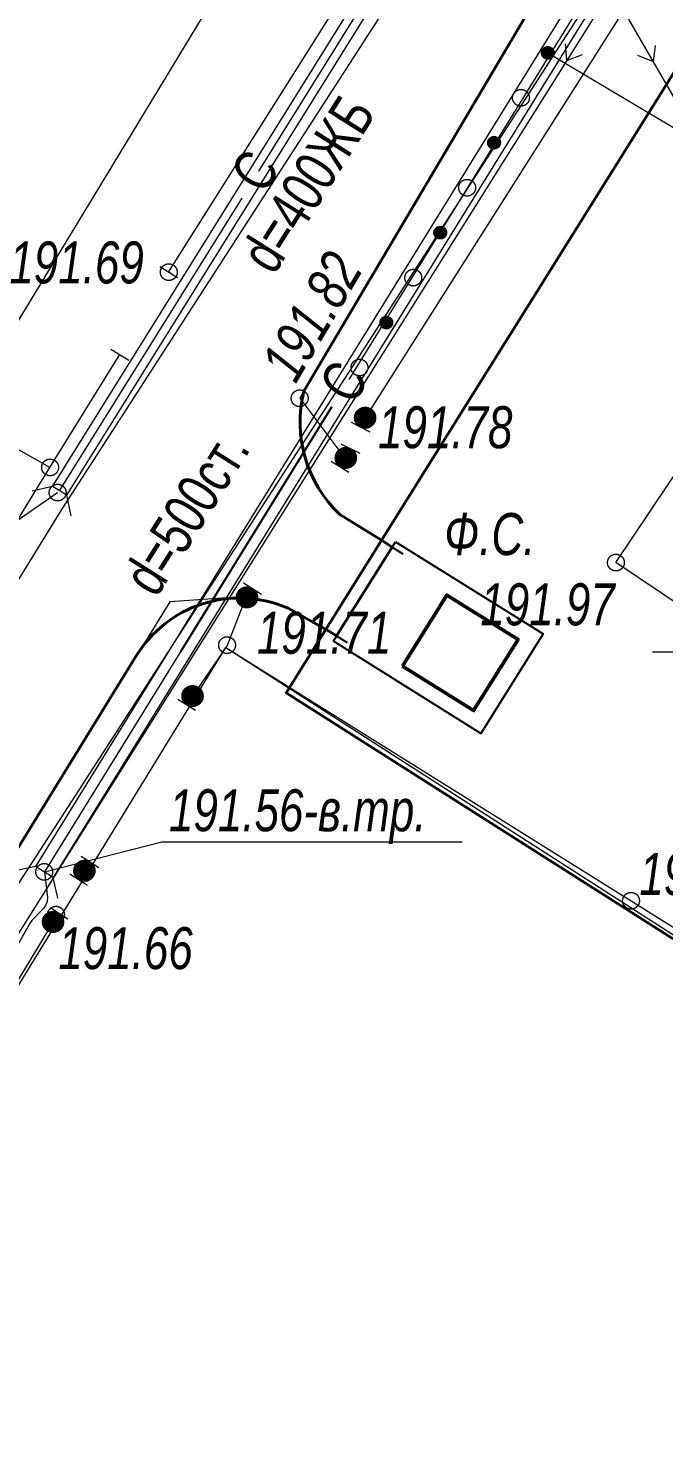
# Model space of a CAD drawing. Header units: millimetres. Extents: x -38151500 to -27467627, y -20617104 to -20349562.
# Drawn here: x -27535508 to -27520356, y -20518777 to -20485120 of the extents above; entities that cross this region are included whole.
import ezdxf
from ezdxf.xclip import XClip

# ---------------------------------------------------------------- set-up
doc = ezdxf.new("R2010")
doc.units = ezdxf.units.MM
doc.header["$MEASUREMENT"] = 0
doc.header["$XCLIPFRAME"] = 0
doc.layers.add('!!! ПОДОСНОВА', color=7, linetype='Continuous')
for name, color, linetype, lineweight in [('Новый_0-Жирная_Ном._пера__7', 7, 'Continuous', 25), ('Новый_0_Ном._пера__7', 7, 'Continuous', 25), ('Новый_ГП_БК_15.30_Ном._пера__206', 206, 'Continuous', 25), ('Новый_ГП_Граница участка_Ном._пера__1', 1, 'Continuous', 40), ('Новый_ГП_Здание сооружение_Ном._пера__22', 22, 'Continuous', 50), ('Чертеж_1_Новофедоровское_снт 28_07$0$tp_отметки_новые_Ном._пера__253', 252, 'Continuous', 18), ('Чертеж_1_Новофедоровское_снт 28_07$0$tp_растительность_Ном._пера__253', 252, 'Continuous', 18), ('Чертеж_1_Новофедоровское_снт 28_07$0$tp_трубы под дорогой_Ном._пера__253', 252, 'Continuous', 18), ('Чертеж_1_Новофедоровское_снт 28_07$0$U_ТЕКСТ_БЕЛЫЙ_Ном._пера__253', 252, 'Continuous', 18), ('Чертеж_1_Новый_ГП_Топография_Ном._пера__253', 252, 'Continuous', 18), ('Чертеж_1_Новый_Новофедоровское_снт 28_07$0$SETKA_Ном._пера__253', 252, 'Continuous', 18), ('Чертеж_1_Новый_Новофедоровское_снт 28_07$0$tp_Дороги_Ном._пера__253', 252, 'Continuous', 18), ('Чертеж_1_Новый_Новофедоровское_снт 28_07$0$tp_Здания_Ном._пера__253', 252, 'Continuous', 18), ('Чертеж_1_Новый_Новофедоровское_снт 28_07$0$tp_канавы_Ном._пера__253', 252, 'Continuous', 18), ('Чертеж_1_Новый_Новофедоровское_снт 28_07$0$tp_Контур растит_Ном._пера__253', 252, 'Continuous', 18), ('Чертеж_1_Новый_Новофедоровское_снт 28_07$0$tp_ЛЭП нн_Ном._пера__253', 252, 'Continuous', 18), ('Чертеж_1_Новый_Новофедоровское_снт 28_07$0$tp_Ограждения ДЕР_Ном._пера__253', 252, 'Continuous', 18), ('Чертеж_1_Новый_Новофедоровское_снт 28_07$0$tp_Ограждения мет_Ном._пера__253', 252, 'Continuous', 18), ('Чертеж_1_Новый_Новофедоровское_снт 28_07$0$tp_Ограждения рабица_Ном._пера__253', 252, 'Continuous', 18), ('Чертеж_1_Новый_Новофедоровское_снт 28_07$0$tp_Ограждения_Ном._пера__253', 252, 'Continuous', 18), ('Чертеж_1_Новый_Новофедоровское_снт 28_07$0$tp_Ограждения_Ном._пера__7', 7, 'Continuous', 18), ('Чертеж_1_Новый_Новофедоровское_снт 28_07$0$tp_отметки_новые_Ном._пера__253', 252, 'Continuous', 18), ('Чертеж_1_Новый_Новофедоровское_снт 28_07$0$tp_отметки_новые_Ном._пера__7', 7, 'Continuous', 18), ('Чертеж_1_Новый_Новофедоровское_снт 28_07$0$tp_растительность полоса кустов_Ном._пера__253', 252, 'Continuous', 18), ('Чертеж_1_Новый_Новофедоровское_снт 28_07$0$tp_трубы под дорогой_Ном._пера__253', 252, 'Continuous', 18), ('Чертеж_1_Новый_Новофедоровское_снт 28_07$0$U_Водосток_Ном._пера__253', 252, 'Continuous', 18), ('Чертеж_1_Новый_Новофедоровское_снт 28_07$0$U_Газопровод_Ном._пера__253', 252, 'Continuous', 18)]:
    doc.layers.add(name, color=color, linetype=linetype, lineweight=lineweight)
doc.layers.add('Новый_ГП_Дороги_проезды_Ном._пера__251', color=7, linetype='Continuous', lineweight=40, true_color=0x656565)
doc.styles.add('РЎР“Р•РќР•Р\xa0РР\xa0_РЎРўРР›Р¬_1', font='arial.ttf', dxfattribs={"width": 0.75})
doc.styles.add('РЎР“Р•РќР•Р\xa0РР\xa0_РЎРўРР›Р¬_3', font='arial.ttf', dxfattribs={"width": 0.749999})

# ---------------------------------------------------------------- blocks, each defined once
blk = doc.blocks.new('Чертеж_8_1', base_point=(10580873, 0))
at = {"layer": 'Чертеж_1_Новый_ГП_Топография_Ном._пера__253', "color": 252, "lineweight": 18, "flags": 128}
for points in [[(-27541327, -20517064), (-27541287, -20517000), (-27530800, -20499900), (-27504630, -20516708), (-27493069, -20500671), (-27483153, -20487867), (-27484907, -20480650), (-27486912, -20473503), (-27492405, -20475465), (-27495260, -20474628), (-27509531, -20465849), (-27499582, -20449640), (-27507191, -20444942), (-27548222, -20512686)], [(-27510357, -20466500), (-27490957, -20478480), (-27488487, -20474480), (-27484047, -20486530), (-27493777, -20500140), (-27492917, -20500700), (-27504277, -20516190), (-27504607, -20516730), (-27504877, -20516560), (-27529357, -20500980), (-27518677, -20483870), (-27520387, -20482750)]]:
    blk.add_lwpolyline(points, close=True, dxfattribs=at)
at = {"layer": 'Чертеж_1_Новый_Новофедоровское_снт 28_07$0$SETKA_Ном._пера__253', "color": 252, "lineweight": 18, "flags": 128}
blk.add_lwpolyline([(-27520627, -20500000), (-27517627, -20500000)], dxfattribs=at)
at = {"layer": 'Чертеж_1_Новый_Новофедоровское_снт 28_07$0$tp_Дороги_Ном._пера__253', "color": 252, "lineweight": 18, "flags": 128}
for points in [[(-27511957, -20468926), (-27512825, -20469057), (-27513454, -20469610), (-27522218, -20482398), (-27529035, -20493946), (-27528102, -20495191)], [(-27547336, -20517359), (-27546568, -20515878), (-27534709, -20496600), (-27521206, -20475671), (-27521978, -20474585)], [(-27530542, -20498698), (-27532135, -20498807), (-27542808, -20516154), (-27544573, -20518777)]]:
    blk.add_lwpolyline(points, dxfattribs=at)
at = {"layer": 'Чертеж_1_Новый_Новофедоровское_снт 28_07$0$tp_Здания_Ном._пера__253', "color": 252, "lineweight": 18, "flags": 128}
blk.add_lwpolyline([(-27516584, -20501169), (-27521501, -20497871), (-27517253, -20491538), (-27512336, -20494836)], close=True, dxfattribs=at)
at = {"layer": 'Чертеж_1_Новый_Новофедоровское_снт 28_07$0$tp_канавы_Ном._пера__253', "color": 252, "lineweight": 18, "flags": 128}
blk.add_lwpolyline([(-27535123, -20505250), (-27535050, -20505865), (-27535055, -20505955), (-27535086, -20506037), (-27535138, -20506115), (-27535204, -20506190), (-27535351, -20506336), (-27535419, -20506412), (-27535474, -20506491), (-27535888, -20507228), (-27536565, -20508392), (-27537262, -20509548), (-27538688, -20511843), (-27540114, -20514136), (-27540810, -20515288), (-27541488, -20516447), (-27541501, -20516484), (-27541503, -20516524), (-27541479, -20516603), (-27541423, -20516683), (-27541350, -20516741), (-27539489, -20517727)], dxfattribs=at)
at = {"layer": 'Чертеж_1_Новый_Новофедоровское_снт 28_07$0$tp_Контур растит_Ном._пера__253', "color": 252, "lineweight": 18, "flags": 128}
blk.add_lwpolyline([(-27523119, -20485708), (-27516987, -20489355), (-27515770, -20490273), (-27515772, -20491197), (-27516185, -20492255)], dxfattribs=at)
at = {"layer": 'Чертеж_1_Новый_Новофедоровское_снт 28_07$0$tp_ЛЭП нн_Ном._пера__253', "color": 252, "lineweight": 18, "flags": 128}
for points in [[(-27543326, -20518699), (-27542215, -20517036), (-27521602, -20484194), (-27496565, -20444066), (-27495356, -20442473)], [(-27521602, -20484194), (-27517313, -20491627)], [(-27522665, -20485888), (-27522700, -20485490)], [(-27520602, -20485926), (-27520552, -20485529)], [(-27522665, -20485888), (-27522291, -20485746)], [(-27520602, -20485926), (-27520971, -20485771)]]:
    blk.add_lwpolyline(points, dxfattribs=at)
at = {"layer": 'Чертеж_1_Новый_Новофедоровское_снт 28_07$0$tp_Ограждения ДЕР_Ном._пера__253', "color": 252, "lineweight": 18, "flags": 128}
for points in [[(-27532160, -20490939), (-27525252, -20479973)], [(-27543888, -20510128), (-27534992, -20495599), (-27533324, -20492908)], [(-27530335, -20498742), (-27530762, -20499845), (-27531592, -20501054)]]:
    blk.add_lwpolyline(points, dxfattribs=at)
at = {"layer": 'Чертеж_1_Новый_Новофедоровское_снт 28_07$0$tp_Ограждения мет_Ном._пера__253', "color": 252, "lineweight": 18, "flags": 128}
blk.add_lwpolyline([(-27534992, -20495599), (-27537279, -20494306)], dxfattribs=at)
at = {"layer": 'Чертеж_1_Новый_Новофедоровское_снт 28_07$0$tp_Ограждения рабица_Ном._пера__253', "color": 252, "lineweight": 18, "flags": 128}
for points in [[(-27514011, -20473175), (-27527342, -20494203)], [(-27530800, -20499900), (-27521137, -20505945), (-27516069, -20509117), (-27512929, -20511753), (-27511924, -20511091)], [(-27534917, -20506445), (-27541288, -20517002), (-27539038, -20518316)]]:
    blk.add_lwpolyline(points, dxfattribs=at)
at = {"layer": 'Чертеж_1_Новый_Новофедоровское_снт 28_07$0$tp_Ограждения_Ном._пера__253', "color": 252, "lineweight": 18, "flags": 128}
for points in [[(-27532371, -20490806), (-27531948, -20491072)], [(-27533535, -20492775), (-27533112, -20493041)], [(-27527812, -20494523), (-27527365, -20494747)], [(-27528052, -20495037), (-27527605, -20495261)], [(-27528286, -20495448), (-27527863, -20495714)], [(-27530373, -20498355), (-27529950, -20498621)], [(-27531940, -20501129), (-27531517, -20501395)], [(-27534249, -20504879), (-27533826, -20505145)], [(-27534518, -20505299), (-27534095, -20505565)], [(-27534989, -20506104), (-27534566, -20506370)]]:
    blk.add_lwpolyline(points, dxfattribs=at)
at = {"layer": 'Чертеж_1_Новый_Новофедоровское_снт 28_07$0$tp_Ограждения_Ном._пера__7', "color": 7, "lineweight": 18}
for p, q in [((-27527718, -20494352), (-27527235, -20494352)), ((-27527707, -20494322), (-27527244, -20494322)), ((-27527693, -20494292), (-27527258, -20494292)), ((-27527674, -20494262), (-27527279, -20494262)), ((-27527647, -20494232), (-27527306, -20494232)), ((-27527608, -20494202), (-27527345, -20494202)), ((-27527537, -20494172), (-27527417, -20494172)), ((-27527725, -20494412), (-27527226, -20494412)), ((-27527724, -20494442), (-27527229, -20494442)), ((-27527723, -20494382), (-27527229, -20494382)), ((-27527719, -20494472), (-27527233, -20494472)), ((-27527709, -20494502), (-27527242, -20494502)), ((-27527695, -20494532), (-27527257, -20494532)), ((-27527677, -20494562), (-27527276, -20494562)), ((-27527651, -20494592), (-27527302, -20494592)), ((-27527614, -20494622), (-27527339, -20494622)), ((-27527550, -20494652), (-27527400, -20494652)), ((-27528186, -20495371), (-27527687, -20495371)), ((-27528184, -20495341), (-27527690, -20495341)), ((-27528179, -20495311), (-27527696, -20495311)), ((-27528168, -20495281), (-27527705, -20495281)), ((-27528154, -20495251), (-27527719, -20495251)), ((-27528135, -20495221), (-27527740, -20495221)), ((-27528108, -20495191), (-27527767, -20495191)), ((-27528069, -20495161), (-27527806, -20495161)), ((-27527998, -20495131), (-27527878, -20495131)), ((-27528185, -20495401), (-27527690, -20495401)), ((-27528180, -20495431), (-27527694, -20495431)), ((-27528170, -20495461), (-27527703, -20495461)), ((-27528156, -20495491), (-27527718, -20495491)), ((-27528138, -20495521), (-27527737, -20495521)), ((-27528112, -20495551), (-27527763, -20495551)), ((-27528075, -20495581), (-27527800, -20495581)), ((-27528011, -20495611), (-27527861, -20495611)), ((-27530542, -20498698), (-27530043, -20498698)), ((-27530541, -20498728), (-27530046, -20498728)), ((-27530540, -20498668), (-27530046, -20498668)), ((-27530535, -20498638), (-27530052, -20498638)), ((-27530524, -20498608), (-27530061, -20498608)), ((-27530510, -20498578), (-27530075, -20498578)), ((-27530491, -20498548), (-27530096, -20498548)), ((-27530464, -20498518), (-27530123, -20498518)), ((-27530425, -20498488), (-27530162, -20498488)), ((-27530354, -20498458), (-27530234, -20498458)), ((-27530536, -20498758), (-27530050, -20498758)), ((-27530526, -20498788), (-27530059, -20498788)), ((-27530512, -20498818), (-27530074, -20498818)), ((-27530494, -20498848), (-27530093, -20498848)), ((-27530468, -20498878), (-27530119, -20498878)), ((-27530431, -20498908), (-27530156, -20498908)), ((-27530367, -20498938), (-27530217, -20498938)), ((-27531840, -20501052), (-27531341, -20501052)), ((-27531839, -20501082), (-27531344, -20501082)), ((-27531838, -20501022), (-27531344, -20501022)), ((-27531833, -20500992), (-27531350, -20500992)), ((-27531822, -20500962), (-27531359, -20500962)), ((-27531808, -20500932), (-27531373, -20500932)), ((-27531789, -20500902), (-27531394, -20500902)), ((-27531762, -20500872), (-27531421, -20500872)), ((-27531723, -20500842), (-27531460, -20500842)), ((-27531652, -20500812), (-27531532, -20500812)), ((-27531834, -20501112), (-27531348, -20501112)), ((-27531824, -20501142), (-27531357, -20501142)), ((-27531810, -20501172), (-27531372, -20501172)), ((-27531792, -20501202), (-27531391, -20501202)), ((-27531766, -20501232), (-27531417, -20501232)), ((-27531729, -20501262), (-27531454, -20501262)), ((-27531665, -20501292), (-27531515, -20501292)), ((-27534400, -20505132), (-27533937, -20505132)), ((-27534386, -20505102), (-27533951, -20505102)), ((-27534367, -20505072), (-27533972, -20505072)), ((-27534340, -20505042), (-27533999, -20505042)), ((-27534301, -20505012), (-27534038, -20505012)), ((-27534230, -20504982), (-27534110, -20504982)), ((-27534418, -20505222), (-27533919, -20505222)), ((-27534417, -20505252), (-27533922, -20505252)), ((-27534416, -20505192), (-27533922, -20505192)), ((-27534412, -20505282), (-27533926, -20505282)), ((-27534411, -20505162), (-27533928, -20505162)), ((-27534402, -20505312), (-27533935, -20505312)), ((-27534388, -20505342), (-27533950, -20505342)), ((-27534370, -20505372), (-27533969, -20505372)), ((-27534344, -20505402), (-27533995, -20505402)), ((-27534307, -20505432), (-27534032, -20505432)), ((-27534243, -20505462), (-27534093, -20505462)), ((-27535166, -20506443), (-27534667, -20506443)), ((-27535165, -20506473), (-27534670, -20506473)), ((-27535164, -20506413), (-27534670, -20506413)), ((-27535159, -20506383), (-27534676, -20506383)), ((-27535148, -20506353), (-27534685, -20506353)), ((-27535134, -20506323), (-27534699, -20506323)), ((-27535115, -20506293), (-27534720, -20506293)), ((-27535088, -20506263), (-27534747, -20506263)), ((-27535049, -20506233), (-27534786, -20506233)), ((-27534978, -20506203), (-27534858, -20506203)), ((-27535160, -20506503), (-27534674, -20506503)), ((-27535150, -20506533), (-27534683, -20506533)), ((-27535136, -20506563), (-27534698, -20506563)), ((-27535118, -20506593), (-27534717, -20506593)), ((-27535092, -20506623), (-27534743, -20506623)), ((-27535055, -20506653), (-27534780, -20506653)), ((-27534991, -20506683), (-27534841, -20506683))]:
    blk.add_line(p, q, dxfattribs=at)
for centre in [(-27527476, -20494414), (-27527937, -20495373), (-27530293, -20498700), (-27531591, -20501054), (-27534169, -20505224), (-27534917, -20506445)]:
    blk.add_circle(centre, 250, dxfattribs=at)
at = {"layer": 'Чертеж_1_Новый_Новофедоровское_снт 28_07$0$tp_отметки_новые_Ном._пера__253', "color": 252, "lineweight": 18, "flags": 128}
for points in [[(-27544972, -20498221), (-27537730, -20498221), (-27534807, -20496200)], [(-27525161, -20504540), (-27532320, -20504540), (-27535122, -20505254)]]:
    blk.add_lwpolyline(points, dxfattribs=at)
at = {"layer": 'Чертеж_1_Новый_Новофедоровское_снт 28_07$0$tp_отметки_новые_Ном._пера__7', "color": 7, "lineweight": 18}
for centre in [(-27532157, -20490940), (-27529037, -20493950), (-27527477, -20494410), (-27534987, -20495600), (-27534807, -20496200), (-27521497, -20497870), (-27530767, -20499840), (-27535127, -20505250), (-27521137, -20505940), (-27534847, -20506270)]:
    blk.add_circle(centre, 200, dxfattribs=at)
at = {"layer": 'Чертеж_1_Новый_Новофедоровское_снт 28_07$0$tp_растительность полоса кустов_Ном._пера__253', "color": 252, "lineweight": 18, "flags": 128}
for points in [[(-27523196, -20485580), (-27523268, -20485701)], [(-27523150, -20485562), (-27523263, -20485750)], [(-27523113, -20485558), (-27523248, -20485783)], [(-27523081, -20485563), (-27523229, -20485810)], [(-27523053, -20485574), (-27523206, -20485830)], [(-27523027, -20485590), (-27523180, -20485845)], [(-27523005, -20485611), (-27523150, -20485854)], [(-27522986, -20485639), (-27523118, -20485858)], [(-27522973, -20485674), (-27523079, -20485852)], [(-27522970, -20485729), (-27523030, -20485829)], [(-27524479, -20487725), (-27524552, -20487846)], [(-27524434, -20487707), (-27524546, -20487895)], [(-27524397, -20487703), (-27524531, -20487929)], [(-27524365, -20487709), (-27524512, -20487955)], [(-27524336, -20487719), (-27524489, -20487975)], [(-27524311, -20487735), (-27524463, -20487990)], [(-27524288, -20487756), (-27524434, -20488000)], [(-27524270, -20487784), (-27524401, -20488003)], [(-27524256, -20487819), (-27524363, -20487998)], [(-27524254, -20487874), (-27524314, -20487974)], [(-27525763, -20489870), (-27525836, -20489991)], [(-27525717, -20489852), (-27525830, -20490040)], [(-27525680, -20489849), (-27525815, -20490074)], [(-27525648, -20489854), (-27525796, -20490101)], [(-27525620, -20489865), (-27525773, -20490120)], [(-27525594, -20489880), (-27525747, -20490135)], [(-27525572, -20489901), (-27525718, -20490145)], [(-27525554, -20489929), (-27525685, -20490148)], [(-27525540, -20489965), (-27525647, -20490143)], [(-27525538, -20490019), (-27525598, -20490120)], [(-27527001, -20491998), (-27527113, -20492185)], [(-27526964, -20491994), (-27527099, -20492219)], [(-27526932, -20491999), (-27527080, -20492246)], [(-27527047, -20492016), (-27527119, -20492137)], [(-27526904, -20492010), (-27527057, -20492266)], [(-27526878, -20492026), (-27527031, -20492281)], [(-27526856, -20492047), (-27527001, -20492290)], [(-27526837, -20492074), (-27526968, -20492294)], [(-27526824, -20492110), (-27526930, -20492288)], [(-27526821, -20492165), (-27526881, -20492265)]]:
    blk.add_lwpolyline(points, dxfattribs=at)
at = {"layer": 'Чертеж_1_Новый_Новофедоровское_снт 28_07$0$tp_растительность полоса кустов_Ном._пера__253', "color": 252, "lineweight": 18}
for centre, radius in [((-27523119, -20485708), 150), ((-27523761, -20486781), 200), ((-27524402, -20487853), 150), ((-27525044, -20488926), 200), ((-27525686, -20489999), 150), ((-27526328, -20491071), 200), ((-27526970, -20492144), 150), ((-27527612, -20493216), 200)]:
    blk.add_circle(centre, radius, dxfattribs=at)
at = {"layer": 'Чертеж_1_Новый_Новофедоровское_снт 28_07$0$tp_трубы под дорогой_Ном._пера__253', "color": 252, "lineweight": 18, "flags": 128}
for points in [[(-27534930, -20496053), (-27524987, -20480083)], [(-27534590, -20496265), (-27524647, -20480295)], [(-27521502, -20482726), (-27535335, -20505119)], [(-27521080, -20482993), (-27534913, -20505386)], [(-27534481, -20496753), (-27534590, -20496265), (-27534930, -20496053), (-27535417, -20496163)], [(-27534804, -20505874), (-27534913, -20505386), (-27535335, -20505119), (-27535823, -20505228)]]:
    blk.add_lwpolyline(points, dxfattribs=at)
at = {"layer": 'Чертеж_1_Новый_Новофедоровское_снт 28_07$0$U_Водосток_Ном._пера__253', "color": 252, "lineweight": 18, "flags": 128}
for points in [[(-27530010, -20488530), (-27524817, -20480189)], [(-27521293, -20482862), (-27527866, -20493502)], [(-27534760, -20496159), (-27530410, -20489173)], [(-27528268, -20494153), (-27535123, -20505250)]]:
    blk.add_lwpolyline(points, dxfattribs=at)
at = {"layer": 'Чертеж_1_Новый_Новофедоровское_снт 28_07$0$U_Газопровод_Ном._пера__253', "color": 252, "lineweight": 18, "flags": 128}
blk.add_lwpolyline([(-27542645, -20516227), (-27520197, -20481445), (-27499646, -20449601), (-27491528, -20437023), (-27491810, -20437169), (-27489480, -20435962), (-27484249, -20437583)], dxfattribs=at)
at = {"layer": 'Чертеж_1_Новофедоровское_снт 28_07$0$tp_отметки_новые_Ном._пера__253', "color": 252, "lineweight": 18, "char_height": 1000, "attachment_point": 7, "style": 'РЎР“Р•РќР•Р\xa0РР\xa0_РЎРўРР›Р¬_1'}
for s, insert in [('\\A1;{\\pql;\\fArial|b0|i1|c204|p0;\\W0.750000;191.69}', (-27535957, -20491223)), ('\\A1;{\\pql;\\fArial|b0|i1|c204|p0;\\W0.750000;191.78}', (-27527168, -20495155)), ('\\A1;{\\pql;\\fArial|b0|i1|c204|p0;\\W0.750000;191.97}', (-27524729, -20499381)), ('\\A1;{\\pql;\\fArial|b0|i1|c204|p0;\\W0.750000;191.71}', (-27530056, -20500059)), ('\\A1;{\\pql;\\fArial|b0|i1|c204|p0;\\W0.750000;191.56-в.тр.}', (-27532152, -20504582)), ('\\A1;{\\pql;\\fArial|b0|i1|c204|p0;\\W0.750000;191.82}', (-27520938, -20505815)), ('\\A1;{\\pql;\\fArial|b0|i1|c204|p0;\\W0.750000;191.66}', (-27534790, -20507584))]:
    blk.add_mtext(s, dxfattribs=dict(at, insert=insert))
at = {"layer": 'Чертеж_1_Новофедоровское_снт 28_07$0$tp_отметки_новые_Ном._пера__253', "color": 252, "lineweight": 18, "insert": (-27529123, -20493633), "char_height": 1000, "attachment_point": 7, "rotation": 59.4459, "style": 'РЎР“Р•РќР•Р\xa0РР\xa0_РЎРўРР›Р¬_1'}
blk.add_mtext('\\A1;{\\pql;\\fArial|b0|i1|c204|p0;\\W0.750000;191.82}', dxfattribs=at)
at = {"layer": 'Чертеж_1_Новофедоровское_снт 28_07$0$tp_растительность_Ном._пера__253', "color": 252, "lineweight": 18, "insert": (-27525589, -20497704), "char_height": 1000, "attachment_point": 7, "style": 'РЎР“Р•РќР•Р\xa0РР\xa0_РЎРўРР›Р¬_1'}
blk.add_mtext('\\A1;{\\pql;\\fArial|b0|i1|c204|p0;\\W0.750000;Ф.С.}', dxfattribs=at)
at = {"layer": 'Чертеж_1_Новофедоровское_снт 28_07$0$tp_трубы под дорогой_Ном._пера__253', "color": 252, "lineweight": 18, "char_height": 1000, "attachment_point": 7, "rotation": 57.6886, "style": 'РЎР“Р•РќР•Р\xa0РР\xa0_РЎРўРР›Р¬_3'}
for s, insert in [('\\A1;{\\pql;\\fArial|b0|i0|c204|p0;\\W0.749999;d=400ЖБ}', (-27529641, -20491043)), ('\\A1;{\\pql;\\fArial|b0|i0|c204|p0;\\W0.749999;d=500ст.}', (-27532442, -20498741))]:
    blk.add_mtext(s, dxfattribs=dict(at, insert=insert))
at = {"layer": 'Чертеж_1_Новофедоровское_снт 28_07$0$U_ТЕКСТ_БЕЛЫЙ_Ном._пера__253', "color": 252, "lineweight": 18, "char_height": 1000, "attachment_point": 7, "rotation": 57.6886, "style": 'РЎР“Р•РќР•Р\xa0РР\xa0_РЎРўРР›Р¬_3'}
for insert in [(-27529871, -20489119), (-27527759, -20494149)]:
    blk.add_mtext('\\A1;{\\pql;\\fArial|b0|i0|c204|p0;\\W0.749999;С}', dxfattribs=dict(at, insert=insert))

msp = doc.modelspace()

# ---------------------------------------------------------------- linework, layer by layer
at = {"layer": 'Новый_0-Жирная_Ном._пера__7', "color": 7, "lineweight": 25}
msp.add_line((-27531873.42, -20499989.97), (-27528267.71, -20494153.05), dxfattribs=at)
at = {"layer": 'Новый_0_Ном._пера__7', "color": 7, "lineweight": 25}
for p, q in [((-27526829.6, -20497500.4), (-27526576.28, -20497658.62)), ((-27528154.4, -20499620.31), (-27527900.09, -20499779.16))]:
    msp.add_line(p, q, dxfattribs=at)
at = {"layer": 'Новый_ГП_БК_15.30_Ном._пера__206', "color": 206, "lineweight": 25}
msp.add_lwpolyline([(-27526751.25, -20497372.38), (-27523232.79, -20499571.28), (-27524716.37, -20501945.51), (-27528233.79, -20499747.5)], close=True, dxfattribs=at)
at = {"layer": 'Новый_ГП_Граница участка_Ном._пера__1', "color": 1, "lineweight": 40}
msp.add_lwpolyline([(-27510356.76, -20466500), (-27490956.76, -20478480), (-27488486.76, -20474480), (-27484046.76, -20486530), (-27493776.76, -20500140), (-27492916.76, -20500700), (-27504276.76, -20516190), (-27504606.76, -20516730), (-27504876.76, -20516560), (-27529356.76, -20500980), (-27518676.76, -20483870), (-27520386.76, -20482750)], close=True, dxfattribs=at)
at = {"layer": 'Новый_ГП_Дороги_проезды_Ном._пера__251', "color": 251, "lineweight": 40, "true_color": 0x656565}
msp.add_lwpolyline([(-27515474.23, -20474791.02), (-27515576.74, -20474726.36, 0.37219081), (-27517066.2, -20474881.1), (-27522189.3, -20482356.47), (-27528935.32, -20493777.64, 0.27174644), (-27528080.2, -20496721.8), (-27527082.2, -20497336.01), (-27526830.72, -20497499.7), (-27528154.4, -20499620.31), (-27528324.01, -20499514.33), (-27529308.69, -20498959.93, 0.38024235), (-27532954.97, -20500138.85), (-27542794.33, -20516132.17)], format="xyb", dxfattribs=at)
at = {"layer": 'Новый_ГП_Здание сооружение_Ном._пера__22', "color": 22, "lineweight": 50}
msp.add_lwpolyline([(-27526585.96, -20500342.77), (-27525527.21, -20498645.99), (-27523830.64, -20499704.48), (-27524889.02, -20501401.25)], close=True, dxfattribs=at)

# ---------------------------------------------------------------- block references
at = {"layer": '!!! ПОДОСНОВА', "color": 252, "lineweight": 40}
ref = msp.add_blockref('Чертеж_8_1', (10580873.24, 0), dxfattribs=at)
XClip(ref).set_block_clipping_path([(-27575900.6909502111, -20418838.4532491304), (-27575900.6909502111, -20510095.8116091713), (-27553320.1213008389, -20510095.8116091713), (-27547926.9836165011, -20521215.6831232607), (-27462561.11998678, -20521215.6831232607), (-27462561.11998678, -20418721.7424019799)])

doc.saveas('drawing.dxf')
